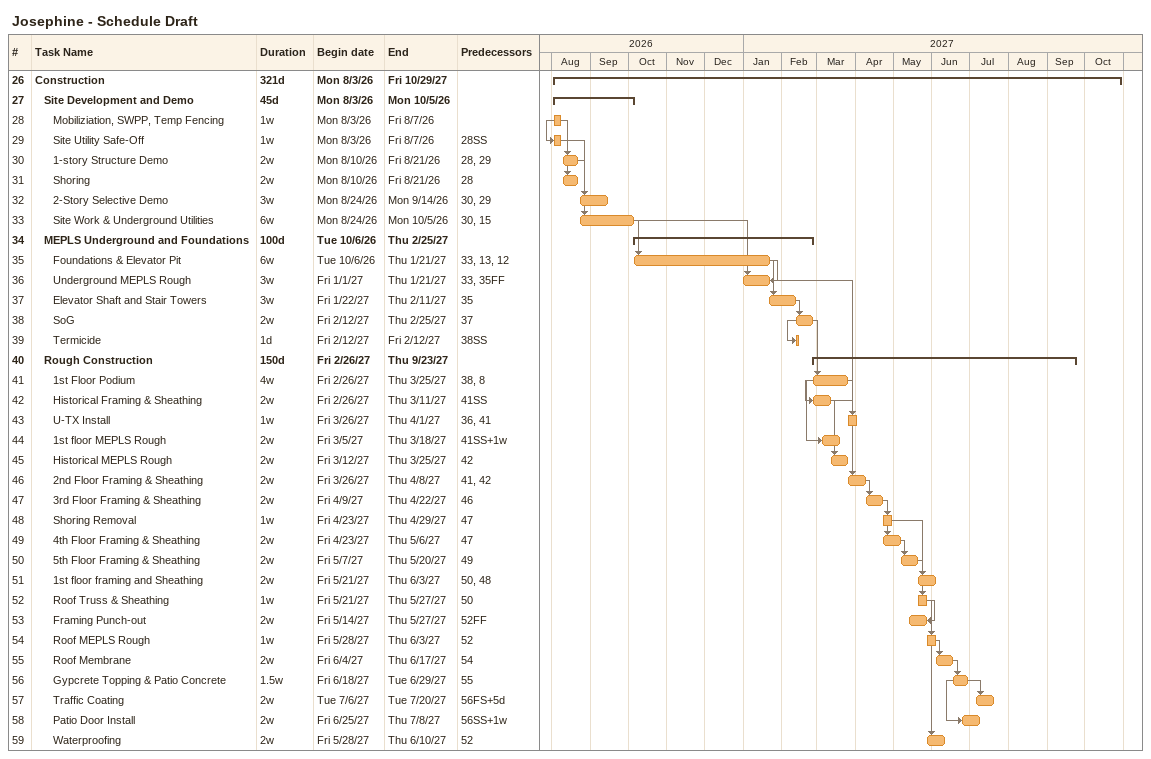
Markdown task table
Josephine - Schedule Draft

| ID | Level | Task | Duration | Start | Finish | Predecessors |
|---|---|---|---|---|---|---|
| 26 | 1 | **Construction** | 321d | 2026-08-03 | 2027-10-29 |  |
| 27 | 2 | **Site Development and Demo** | 45d | 2026-08-03 | 2026-10-05 |  |
| 28 | 3 | Mobiliziation, SWPP, Temp Fencing | 1w | 2026-08-03 | 2026-08-07 |  |
| 29 | 3 | Site Utility Safe-Off | 1w | 2026-08-03 | 2026-08-07 | 28SS |
| 30 | 3 | 1-story Structure Demo | 2w | 2026-08-10 | 2026-08-21 | 28, 29 |
| 31 | 3 | Shoring | 2w | 2026-08-10 | 2026-08-21 | 28 |
| 32 | 3 | 2-Story Selective Demo | 3w | 2026-08-24 | 2026-09-14 | 30, 29 |
| 33 | 3 | Site Work & Underground Utilities | 6w | 2026-08-24 | 2026-10-05 | 30, 15 |
| 34 | 2 | **MEPLS Underground and Foundations** | 100d | 2026-10-06 | 2027-02-25 |  |
| 35 | 3 | Foundations & Elevator Pit | 6w | 2026-10-06 | 2027-01-21 | 33, 13, 12 |
| 36 | 3 | Underground MEPLS Rough | 3w | 2027-01-01 | 2027-01-21 | 33, 35FF |
| 37 | 3 | Elevator Shaft and Stair Towers | 3w | 2027-01-22 | 2027-02-11 | 35 |
| 38 | 3 | SoG | 2w | 2027-02-12 | 2027-02-25 | 37 |
| 39 | 3 | Termicide | 1d | 2027-02-12 | 2027-02-12 | 38SS |
| 40 | 2 | **Rough Construction** | 150d | 2027-02-26 | 2027-09-23 |  |
| 41 | 3 | 1st Floor Podium | 4w | 2027-02-26 | 2027-03-25 | 38, 8 |
| 42 | 3 | Historical Framing & Sheathing | 2w | 2027-02-26 | 2027-03-11 | 41SS |
| 43 | 3 | U-TX Install | 1w | 2027-03-26 | 2027-04-01 | 36, 41 |
| 44 | 3 | 1st floor MEPLS Rough | 2w | 2027-03-05 | 2027-03-18 | 41SS+1w |
| 45 | 3 | Historical MEPLS Rough | 2w | 2027-03-12 | 2027-03-25 | 42 |
| 46 | 3 | 2nd Floor Framing & Sheathing | 2w | 2027-03-26 | 2027-04-08 | 41, 42 |
| 47 | 3 | 3rd Floor Framing & Sheathing | 2w | 2027-04-09 | 2027-04-22 | 46 |
| 48 | 3 | Shoring Removal | 1w | 2027-04-23 | 2027-04-29 | 47 |
| 49 | 3 | 4th Floor Framing & Sheathing | 2w | 2027-04-23 | 2027-05-06 | 47 |
| 50 | 3 | 5th Floor Framing & Sheathing | 2w | 2027-05-07 | 2027-05-20 | 49 |
| 51 | 3 | 1st floor framing and Sheathing | 2w | 2027-05-21 | 2027-06-03 | 50, 48 |
| 52 | 3 | Roof Truss & Sheathing | 1w | 2027-05-21 | 2027-05-27 | 50 |
| 53 | 3 | Framing Punch-out | 2w | 2027-05-14 | 2027-05-27 | 52FF |
| 54 | 3 | Roof MEPLS Rough | 1w | 2027-05-28 | 2027-06-03 | 52 |
| 55 | 3 | Roof Membrane | 2w | 2027-06-04 | 2027-06-17 | 54 |
| 56 | 3 | Gypcrete Topping & Patio Concrete | 1.5w | 2027-06-18 | 2027-06-29 | 55 |
| 57 | 3 | Traffic Coating | 2w | 2027-07-06 | 2027-07-20 | 56FS+5d |
| 58 | 3 | Patio Door Install | 2w | 2027-06-25 | 2027-07-08 | 56SS+1w |
| 59 | 3 | Waterproofing | 2w | 2027-05-28 | 2027-06-10 | 52 |
